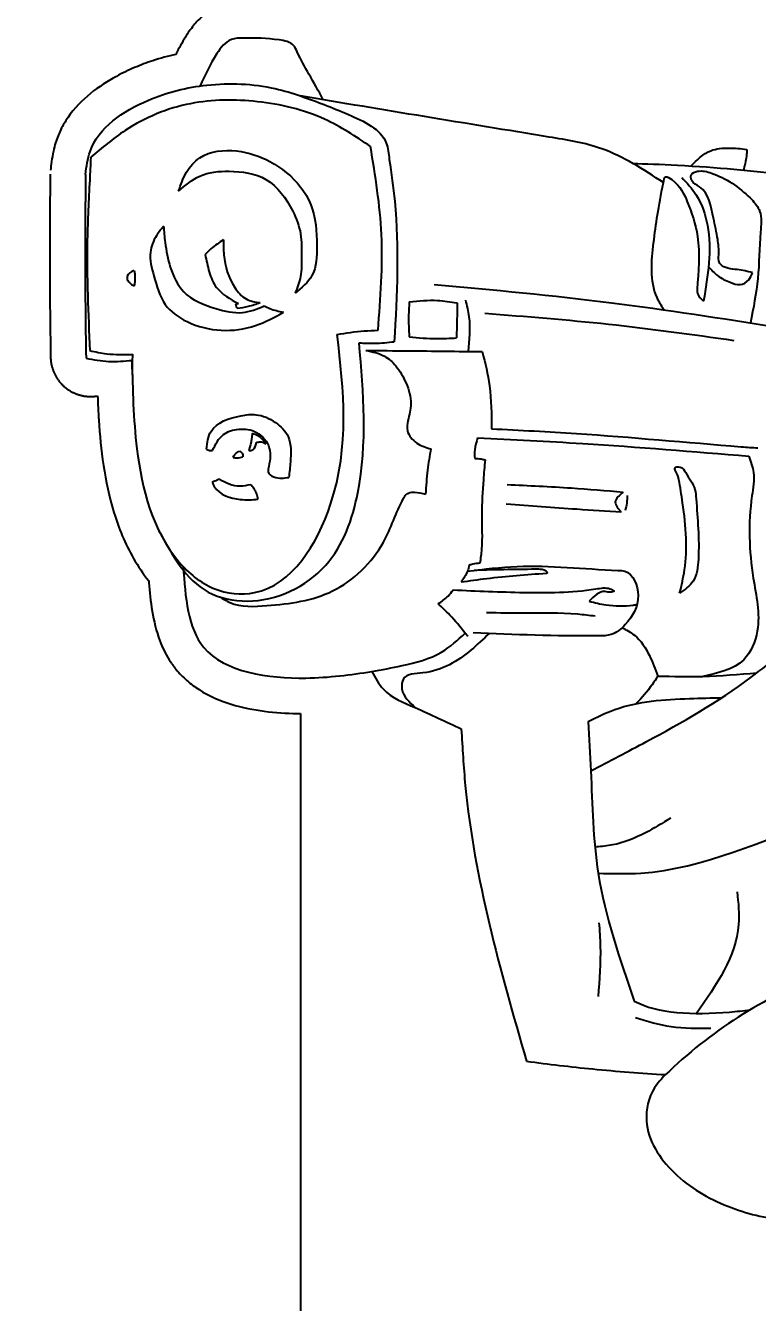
# Model space of a CAD drawing. Header units: inches. Extents: x -573 to 160, y -1 to 711.
# Drawn here: x 0.618 to 1.197, y 3.053 to 4.064 of the extents above; entities that cross this region are included whole.
import ezdxf

# ---------------------------------------------------------------- set-up
doc = ezdxf.new("R2010")
doc.units = ezdxf.units.IN
doc.header["$MEASUREMENT"] = 0
for name, color, linetype in [('CUT', 1, 'Continuous'), ('HarbyDwg', 5, 'Continuous'), ('Messures', 130, 'Continuous')]:
    doc.layers.add(name, color=color, linetype=linetype)
doc.styles.get("Standard").update_dxf_attribs({"font": 'arial.ttf'})
doc.dimstyles.get("Standard").update_dxf_attribs({"dimtxt": 0.18, "dimasz": 0.18, "dimexe": 0.18, "dimexo": 0.0625, "dimgap": 0.09, "dimtad": 0, "dimtih": 1, "dimtoh": 1, "dimdec": 4, "dimzin": 0, "dimdsep": 46, "dimtxsty": 'Standard', "dimcen": 0.09, "dimadec": 0, "dimazin": 0, "dimtfac": 1, "dimtdec": 4, "dimtofl": 0, "dimtmove": 0, "dimatfit": 3, "dimfxl": 1, "dimtolj": 1, "dimtzin": 0, "dimarcsym": 0})

# ---------------------------------------------------------------- blocks, each defined once
blk = doc.blocks.new('*D8')
at = {"layer": 'Defpoints', "color": 0, "transparency": 16777216}
for p in [(0.0336, 9.2598), (0.0336, -0.7402), (0.2533, -0.7402)]:
    blk.add_point(p, dxfattribs=at)
at = {"layer": 'Messures', "color": 0, "lineweight": -2, "transparency": 16777216}
for p, q in [((0.0961, 9.2598), (0.4333, 9.2598)), ((0.2533, 9.0798), (0.2533, 4.4417)), ((0.2533, -0.5602), (0.2533, 4.0779)), ((0.0961, -0.7402), (0.4333, -0.7402))]:
    blk.add_line(p, q, dxfattribs=at)
at = {"layer": 'Messures', "color": 0, "transparency": 16777216}
for points in [[(0.2233, 9.0798), (0.2833, 9.0798), (0.2533, 9.2598)], [(0.2233, -0.5602), (0.2833, -0.5602), (0.2533, -0.7402)]]:
    blk.add_solid(points, dxfattribs=at)
at = {"layer": 'Messures', "color": 0, "transparency": 16777216, "insert": (0.2533, 4.2598), "char_height": 0.18, "attachment_point": 5}
blk.add_mtext('\\A1;10.0000', dxfattribs=at)

msp = doc.modelspace()

# ---------------------------------------------------------------- linework, layer by layer
at = {"layer": 'CUT'}
for points, knots in [([(0.8359, 4.07689), (0.83423, 4.07751), (0.83269, 4.07798), (0.82928, 4.07889), (0.82753, 4.07923), (0.82489, 4.07969), (0.8239, 4.07984), (0.82189, 4.08012), (0.82081, 4.08027), (0.81862, 4.08054), (0.81753, 4.08066), (0.81431, 4.081), (0.8122, 4.08118), (0.80597, 4.08161), (0.80196, 4.08174), (0.79648, 4.08181), (0.79494, 4.08181), (0.79247, 4.08181), (0.79155, 4.0818), (0.78991, 4.08178), (0.78913, 4.08177), (0.78725, 4.08173), (0.78619, 4.08169), (0.78333, 4.0815), (0.78142, 4.08132), (0.77709, 4.08057), (0.77468, 4.08001), (0.77071, 4.0786), (0.76935, 4.07804), (0.76683, 4.07684), (0.76564, 4.0762), (0.76227, 4.07418), (0.7603, 4.07273), (0.75504, 4.0683), (0.75247, 4.06533), (0.74913, 4.06102), (0.74805, 4.05948), (0.74629, 4.05686), (0.74557, 4.05575), (0.74415, 4.05348), (0.74346, 4.05235), (0.74149, 4.04899), (0.74027, 4.04678), (0.73846, 4.04334), (0.73782, 4.04208), (0.7372, 4.04083)], [348.9215501, 348.9215501, 348.9215501, 348.9215501, 349.118489, 349.118489, 349.3970214, 349.3970214, 349.5994653, 349.5994653, 349.8667241, 349.8667241, 350.1339829, 350.1339829, 350.6685004, 350.6685004, 351.7375354, 351.7375354, 352.1633182, 352.1633182, 352.4181769, 352.4181769, 352.6183215, 352.6183215, 352.8184662, 352.8184662, 353.0987545, 353.0987545, 353.3753772, 353.3753772, 353.5184345, 353.5184345, 353.6614918, 353.6614918, 353.9476064, 353.9476064, 354.5317231, 354.5317231, 354.8878618, 354.8878618, 355.1949446, 355.1949446, 355.5020274, 355.5020274, 356.1161929, 356.1161929, 356.4796996, 356.4796996, 356.4796996, 356.4796996]), ([(0.7372, 4.04083), (0.73111, 4.03949), (0.72502, 4.03783), (0.71414, 4.03423), (0.70936, 4.03242), (0.69981, 4.02835), (0.69497, 4.02606), (0.6832, 4.01968), (0.67628, 4.01528), (0.66317, 4.0046), (0.65694, 3.99831), (0.64972, 3.98777), (0.64788, 3.98467), (0.64545, 3.97972), (0.64469, 3.97803), (0.6433, 3.97455), (0.64266, 3.97273), (0.6414, 3.96866), (0.64084, 3.96643), (0.63973, 3.96139), (0.63928, 3.95866), (0.63855, 3.9536), (0.63827, 3.95128), (0.63802, 3.94917)], [356.4796996, 356.4796996, 356.4796996, 356.4796996, 358.087315, 358.087315, 359.3547718, 359.3547718, 360.6222286, 360.6222286, 362.443768, 362.443768, 364.2653074, 364.2653074, 364.9591598, 364.9591598, 365.3060859, 365.3060859, 365.6530121, 365.6530121, 366.1112584, 366.1112584, 366.7394188, 366.7394188, 367.3666182, 367.3666182, 367.3666182, 367.3666182]), ([(0.63782, 3.94608), (0.63761, 3.92529), (0.6374, 3.9044), (0.6374, 3.85548), (0.63778, 3.82767), (0.63815, 3.79999)], [0, 0, 0, 0, 6.2388136, 6.2388136, 14.543217, 14.543217, 14.543217, 14.543217]), ([(0.67529, 3.77056), (0.67551, 3.76424), (0.6758, 3.75784), (0.67697, 3.73969), (0.6781, 3.72777), (0.68181, 3.70331), (0.6844, 3.6908), (0.692, 3.66596), (0.69702, 3.6536), (0.70731, 3.63576), (0.71128, 3.62987), (0.71577, 3.62423)], [16.2352892, 16.2352892, 16.2352892, 16.2352892, 18.0797093, 18.0797093, 21.3981175, 21.3981175, 24.7165256, 24.7165256, 28.0349337, 28.0349337, 29.7380665, 29.7380665, 29.7380665, 29.7380665]), ([(0.71577, 3.62423), (0.71581, 3.62376), (0.71585, 3.62328), (0.71648, 3.6155), (0.71723, 3.60793), (0.71982, 3.59247), (0.72164, 3.58455), (0.72656, 3.57153), (0.72895, 3.56647), (0.73359, 3.55906), (0.73532, 3.55662), (0.73992, 3.55096), (0.74288, 3.54794), (0.74907, 3.54256), (0.75231, 3.54018), (0.76376, 3.53289), (0.77235, 3.52927), (0.78971, 3.52391), (0.7985, 3.52216), (0.81595, 3.51989), (0.8246, 3.51936), (0.83394, 3.51923), (0.83492, 3.51923), (0.8359, 3.51922)], [29.7380665, 29.7380665, 29.7380665, 29.7380665, 29.8623394, 29.8623394, 31.7579932, 31.7579932, 33.6536471, 33.6536471, 34.8535163, 34.8535163, 35.4600309, 35.4600309, 36.3047327, 36.3047327, 37.1494344, 37.1494344, 39.208076, 39.208076, 41.2667176, 41.2667176, 43.3253591, 43.3253591, 43.5684921, 43.5684921, 43.5684921, 43.5684921])]:
    msp.add_open_spline(points, degree=3, knots=knots, dxfattribs=at)
for points in [[(0.63815, 3.79999), (0.63865, 3.79081), (0.64288, 3.78263), (0.65009, 3.77692)], [(0.65009, 3.77692), (0.65731, 3.7712), (0.66623, 3.76895), (0.67529, 3.77056)]]:
    msp.add_rational_spline(points, [1, 0.941236096077, 0.941236096077, 1], degree=3, dxfattribs=at)
msp.add_open_spline([(0.8359, 3.51922), (0.8359, 3.0665), (0.8359, 2.61377), (0.8359, 2.16105)], degree=3, dxfattribs=at)
at = {"layer": 'HarbyDwg'}
for points in [[(0.85385, 4.00494), (0.84257, 4.02522), (0.83327, 4.0428), (0.8304, 4.04787), (0.8189, 4.05227), (0.79065, 4.05379), (0.78118, 4.05261), (0.76968, 4.04145), (0.75645, 4.01585)], [(0.66581, 3.9458), (0.66931, 3.96406), (0.71519, 4.00447), (0.76185, 4.01651), (0.81589, 4.01379), (0.8359, 4.00793), (0.87382, 3.9932), (0.90376, 3.97067), (0.90608, 3.9577)], [(0.89122, 3.96804), (0.85497, 3.98957), (0.80172, 4.0034), (0.74877, 4.00185), (0.69709, 3.98057), (0.66988, 3.95939)], [(1.12299, 3.93941), (1.07422, 3.96615), (1.03262, 3.97545), (0.8359, 4.00793)], [(0.73936, 3.93262), (0.74561, 3.94758), (0.75622, 3.95899), (0.78533, 3.96443), (0.81172, 3.956), (0.8359, 3.93589), (0.84409, 3.92175), (0.84872, 3.8894), (0.84491, 3.86575), (0.83158, 3.85188)], [(0.8972, 3.82249), (0.89994, 3.89832), (0.89122, 3.96804)], [(1.14458, 3.95233), (1.16052, 3.96463), (1.17472, 3.96676), (1.18892, 3.9657)], [(1.18892, 3.9657), (1.18873, 3.96026), (1.18617, 3.94901)], [(0.66988, 3.95939), (0.66905, 3.94139), (0.66714, 3.89401), (0.66922, 3.80642)], [(0.90608, 3.9577), (0.9104, 3.92462), (0.91009, 3.81345)], [(0.73936, 3.93262), (0.75622, 3.94458), (0.77935, 3.94839), (0.80845, 3.94187), (0.82967, 3.91686), (0.8359, 3.89876), (0.83663, 3.88076), (0.83589, 3.86507), (0.83158, 3.85188)], [(1.12341, 3.83869), (1.11792, 3.84836), (1.1152, 3.89157), (1.12299, 3.93941), (1.12489, 3.94394), (1.12972, 3.94176), (1.14191, 3.92429), (1.14996, 3.89682), (1.14957, 3.85497)], [(1.13748, 3.94353), (1.14877, 3.92984), (1.15783, 3.90567), (1.15481, 3.84566)], [(1.19358, 3.86816), (1.1814, 3.87048), (1.1681, 3.87493), (1.16741, 3.87596), (1.16677, 3.8823), (1.16593, 3.89448), (1.16259, 3.9112), (1.15163, 3.93601), (1.14529, 3.9412), (1.14502, 3.9456), (1.14987, 3.94833), (1.16097, 3.94683), (1.17735, 3.93882), (1.19154, 3.9272), (1.19867, 3.91796), (1.19911, 3.91681), (1.19983, 3.90005), (1.19765, 3.86352), (1.19188, 3.82832)], [(0.72746, 3.90502), (0.72193, 3.89737), (0.71705, 3.88423), (0.71987, 3.86566), (0.72879, 3.84302), (0.74612, 3.82932), (0.80026, 3.82617), (0.82238, 3.83676)], [(0.72746, 3.90502), (0.72875, 3.89206), (0.73286, 3.87241), (0.74345, 3.85297), (0.76874, 3.83979), (0.78992, 3.83655), (0.80721, 3.84173)], [(0.77491, 3.89402), (0.76503, 3.88701), (0.76046, 3.88245)], [(0.77491, 3.89402), (0.77521, 3.88219), (0.7838, 3.85645), (0.79283, 3.84728), (0.80383, 3.84438)], [(0.76046, 3.88245), (0.76367, 3.86863), (0.76942, 3.85638), (0.78674, 3.84377)], [(1.15867, 3.87277), (1.1659, 3.86573), (1.17581, 3.86045), (1.18359, 3.85867), (1.19047, 3.86245), (1.19358, 3.86816)], [(0.70423, 3.86982), (0.69872, 3.86521), (0.69858, 3.86366), (0.70423, 3.85751)], [(0.70423, 3.86982), (0.70488, 3.86464), (0.70423, 3.85751)], [(0.94151, 3.85884), (1.08187, 3.8443), (1.21272, 3.82504)], [(1.14957, 3.85497), (1.15017, 3.85097), (1.15481, 3.84566)], [(0.78435, 3.84339), (0.78547, 3.84349), (0.78674, 3.84377)], [(0.78435, 3.84339), (0.78508, 3.8413), (0.78589, 3.84)], [(0.78589, 3.84), (0.79473, 3.84152), (0.80383, 3.84438)], [(0.80721, 3.84173), (0.81149, 3.83976), (0.82238, 3.83676)], [(0.92194, 3.84492), (0.92139, 3.83434), (0.92192, 3.81731)], [(0.92194, 3.84492), (0.94418, 3.84613), (0.95975, 3.84411)], [(0.95975, 3.84411), (0.95968, 3.83364), (0.95926, 3.81648)], [(0.96632, 3.84643), (0.96909, 3.83319), (0.96838, 3.80574)], [(0.9817, 3.83594), (1.07949, 3.82737), (1.17883, 3.81453)], [(0.86495, 3.81915), (0.88614, 3.822), (0.8972, 3.82249)], [(0.70261, 3.79868), (0.7064, 3.72879), (0.73981, 3.63909), (0.76733, 3.61814), (0.79943, 3.61487), (0.85971, 3.68492), (0.86495, 3.81915)], [(0.7238, 3.66387), (0.76286, 3.61532), (0.79364, 3.60815), (0.85579, 3.63652), (0.88119, 3.69386), (0.88222, 3.81251)], [(0.88222, 3.81251), (0.89449, 3.81225), (0.91009, 3.81345)], [(0.92192, 3.81731), (0.9437, 3.81591), (0.95926, 3.81648)], [(0.66922, 3.80642), (0.68257, 3.80394), (0.70315, 3.80343)], [(0.70315, 3.80343), (0.70261, 3.79868), (0.70287, 3.78579)], [(0.88767, 3.80649), (0.90223, 3.80205), (0.91116, 3.79441), (0.91935, 3.78067), (0.92324, 3.76428), (0.92088, 3.75095), (0.92047, 3.74304), (0.92797, 3.73318), (0.93895, 3.7286)], [(0.88767, 3.80649), (0.92109, 3.80624), (0.97967, 3.80561)], [(0.97967, 3.80561), (0.98538, 3.77856), (0.98707, 3.74454)], [(0.76137, 3.72847), (0.76504, 3.74249), (0.7886, 3.75485), (0.80063, 3.75568), (0.816, 3.74951), (0.82602, 3.73832), (0.82786, 3.71829), (0.82669, 3.7061)], [(0.76621, 3.7273), (0.7749, 3.73999), (0.78693, 3.74416), (0.80113, 3.74166), (0.81115, 3.7293), (0.81035, 3.71248)], [(0.79769, 3.74095), (0.79718, 3.73655), (0.79498, 3.72709)], [(0.79769, 3.74095), (0.80215, 3.73931), (0.80647, 3.73523), (0.8083, 3.7327)], [(0.98707, 3.74454), (1.05425, 3.74077), (1.18461, 3.73036), (1.19778, 3.72934)], [(0.79498, 3.72709), (0.79805, 3.72796), (0.80097, 3.73358)], [(0.80097, 3.73358), (0.80383, 3.7343), (0.8083, 3.7327)], [(0.97597, 3.73739), (1.05912, 3.73287), (1.19056, 3.72284)], [(0.76137, 3.72847), (0.76387, 3.7274), (0.76621, 3.7273)], [(0.7825, 3.72185), (0.78593, 3.72597), (0.78785, 3.72679)], [(0.7825, 3.72185), (0.78581, 3.72144), (0.79022, 3.72222)], [(0.78785, 3.72679), (0.78961, 3.72528), (0.79022, 3.72222)], [(0.93895, 3.7286), (0.93633, 3.71179), (0.93484, 3.69268)], [(0.97371, 3.72104), (0.97882, 3.72065), (0.98193, 3.71996)], [(0.98193, 3.71996), (0.98053, 3.70407), (0.97926, 3.67652), (0.97912, 3.64925), (0.97785, 3.63814)], [(1.19056, 3.72284), (1.19429, 3.70981), (1.19302, 3.69139), (1.19409, 3.62641), (1.19727, 3.58448), (1.18652, 3.56174), (1.15407, 3.54859)], [(0.81035, 3.71248), (0.81015, 3.71042), (0.81483, 3.7064), (0.82669, 3.7061)], [(1.13585, 3.61449), (1.14654, 3.62394), (1.15066, 3.64141), (1.14886, 3.68906), (1.14787, 3.69645), (1.1406, 3.70992), (1.13622, 3.71427), (1.132, 3.71348), (1.13347, 3.70956), (1.13523, 3.70417), (1.13818, 3.68594), (1.14095, 3.65801), (1.1397, 3.63289), (1.13585, 3.61449)], [(0.77177, 3.70476), (0.76884, 3.70344), (0.76594, 3.70217)], [(0.76594, 3.70217), (0.76778, 3.69863), (0.78816, 3.68858), (0.8022, 3.68872)], [(0.77177, 3.70476), (0.77951, 3.70094), (0.78795, 3.69932), (0.79653, 3.70048)], [(0.79653, 3.70048), (0.79865, 3.69785), (0.8022, 3.68872)], [(0.99947, 3.7004), (1.05014, 3.69769), (1.09121, 3.69444)], [(0.77205, 3.61141), (0.77999, 3.60705), (0.80933, 3.60459), (0.8612, 3.61618), (0.90142, 3.65473), (0.91742, 3.68952), (0.9193, 3.69234), (0.93484, 3.69268)], [(1.09121, 3.69444), (1.08494, 3.6865), (1.08966, 3.67849)], [(1.0942, 3.69164), (1.094, 3.68565), (1.09262, 3.67985)], [(1.08966, 3.67849), (1.0546, 3.68078), (0.99865, 3.68478)], [(0.74302, 3.63551), (0.75932, 3.57149), (0.84017, 3.54725), (0.89223, 3.55234)], [(0.96939, 3.63654), (0.96798, 3.63183), (0.96288, 3.6233)], [(0.96288, 3.6233), (0.98326, 3.62607), (1.03044, 3.63026)], [(0.96798, 3.63183), (1.00721, 3.63556), (1.08701, 3.63245), (1.09249, 3.63178), (1.10293, 3.61266), (1.09276, 3.58953), (1.08177, 3.58172), (1.07148, 3.58059), (0.97235, 3.58298)], [(0.97785, 3.63814), (0.97209, 3.6373), (0.96939, 3.63654)], [(1.03044, 3.63026), (1.0312, 3.63061), (1.03014, 3.63179), (1.02437, 3.63329), (0.97316, 3.63245)], [(0.95666, 3.61699), (1.01245, 3.615), (1.06958, 3.6178), (1.08073, 3.61788), (1.08423, 3.61609)], [(0.94473, 3.60599), (0.95257, 3.61209), (0.95666, 3.61699)], [(1.08423, 3.61609), (1.08114, 3.61511), (1.07683, 3.61567), (1.06428, 3.60805)], [(0.9683, 3.58018), (0.96616, 3.58279), (0.95402, 3.59707), (0.94473, 3.60599)], [(0.98314, 3.5992), (1.0128, 3.59876), (1.05514, 3.59799), (1.06903, 3.59645)], [(1.06428, 3.60805), (1.07747, 3.60518), (1.0991, 3.60503), (1.10211, 3.60544)], [(0.89223, 3.55234), (0.91628, 3.5571), (0.94747, 3.5678), (0.96616, 3.58279)], [(0.98512, 3.58246), (0.97077, 3.56945), (0.93263, 3.55133), (0.91732, 3.54663), (0.91614, 3.53863), (0.92669, 3.52394)], [(1.09029, 3.58707), (1.10003, 3.58126), (1.11191, 3.56504), (1.11866, 3.54882)], [(0.89223, 3.55234), (0.9014, 3.53842), (0.92669, 3.52394)], [(1.11866, 3.54882), (1.11406, 3.54193), (1.10144, 3.52698)], [(1.11866, 3.54882), (1.15407, 3.54859), (1.19702, 3.55141)], [(1.06339, 3.51278), (1.08454, 3.52233), (1.14372, 3.53099), (1.16946, 3.53179)], [(0.92669, 3.52394), (0.96308, 3.50695)], [(1.06339, 3.51278), (1.06554, 3.4738), (1.07144, 3.39272), (1.09992, 3.29161)], [(0.96308, 3.50695), (0.96624, 3.46214), (1.01463, 3.24394)], [(1.12885, 3.43646), (1.10879, 3.42479), (1.08264, 3.41515), (1.06992, 3.41355)], [(1.07144, 3.39272), (1.10502, 3.39287), (1.24992, 3.43515), (1.26937, 3.44113)], [(1.18135, 3.378), (1.1825, 3.35218), (1.14907, 3.28182)], [(1.42602, 3.37086), (1.39246, 3.35117), (1.25235, 3.3123), (1.1277, 3.23618), (1.11598, 3.22287), (1.10958, 3.19678), (1.13142, 3.15579), (1.17404, 3.12917), (1.21932, 3.11853), (1.33439, 3.14887)], [(1.072, 3.35361), (1.07307, 3.33499), (1.07128, 3.29525)], [(1.10084, 3.27855), (1.12906, 3.27141), (1.16045, 3.27021)], [(1.01463, 3.24394), (1.06706, 3.23782), (1.12473, 3.23333)]]:
    msp.add_spline(points, degree=3, dxfattribs=at)
for points, knots in [([(1.34938, 3.73185), (1.34902, 3.7374), (1.34833, 3.7481), (1.34426, 3.77429), (1.34073, 3.81976), (1.33795, 3.87264), (1.31586, 3.92186), (1.2726, 3.94069), (1.20855, 3.94666), (1.1556, 3.95238), (1.10761, 3.9541), (1.09953, 3.95414)], [0, 0, 0, 0, 1.6670887, 3.2154123, 7.9455623, 15.9711342, 18.3328086, 23.6509589, 28.8989226, 37.5817402, 41.0320302, 41.0320302, 41.0320302, 41.0320302]), ([(0.66581, 3.9458), (0.6656, 3.9249), (0.66512, 3.87642), (0.66577, 3.82794), (0.66615, 3.80037)], [0, 0, 0, 0, 6.2719161, 14.543217, 14.543217, 14.543217, 14.543217]), ([(0.66615, 3.80037), (0.67211, 3.79928), (0.68418, 3.79707), (0.69641, 3.79814), (0.70261, 3.79868)], [14.543217, 14.543217, 14.543217, 14.543217, 16.3524572, 18.20771, 18.20771, 18.20771, 18.20771]), ([(0.97597, 3.73739), (0.97505, 3.73428), (0.97345, 3.72893), (0.9736, 3.72337), (0.97371, 3.72104)], [0, 0, 0, 0, 0.9651024, 1.661284, 1.661284, 1.661284, 1.661284]), ([(1.06554, 3.4738), (1.08028, 3.48147), (1.12383, 3.50413), (1.18298, 3.53762), (1.23979, 3.58742), (1.32433, 3.57952), (1.39599, 3.60557), (1.47108, 3.62802), (1.52226, 3.62089), (1.58557, 3.6138), (1.63554, 3.54523), (1.59995, 3.4787), (1.61725, 3.43986), (1.62473, 3.42644), (1.62521, 3.42561)], [0, 0, 0, 0, 4.9748463, 14.7015124, 20.6711248, 26.458695, 38.8385077, 43.5011836, 49.681541, 54.115084, 62.3816189, 69.9027103, 74.1751297, 74.4604091, 74.4604091, 74.4604091, 74.4604091]), ([(1.09992, 3.29161), (1.11818, 3.28156), (1.15208, 3.28025), (1.18616, 3.28397), (1.19158, 3.28469)], [0, 0, 0, 0, 8.5605624, 10.1842795, 10.1842795, 10.1842795, 10.1842795])]:
    msp.add_open_spline(points, degree=3, knots=knots, dxfattribs=at)

# ---------------------------------------------------------------- dimensions: what is measured, and where the dimension line sits
at = {"layer": 'Messures'}
dim = msp.add_linear_dim(base=(0.25333, -0.74024), p1=(0.03355, 9.25976), p2=(0.03355, -0.74024), angle=90, dimstyle='Standard', dxfattribs=at)
dim.commit()
dim.dimension.update_dxf_attribs({"geometry": '*D8', "text_midpoint": (0.25333, 4.25976)})

doc.saveas('drawing.dxf')
